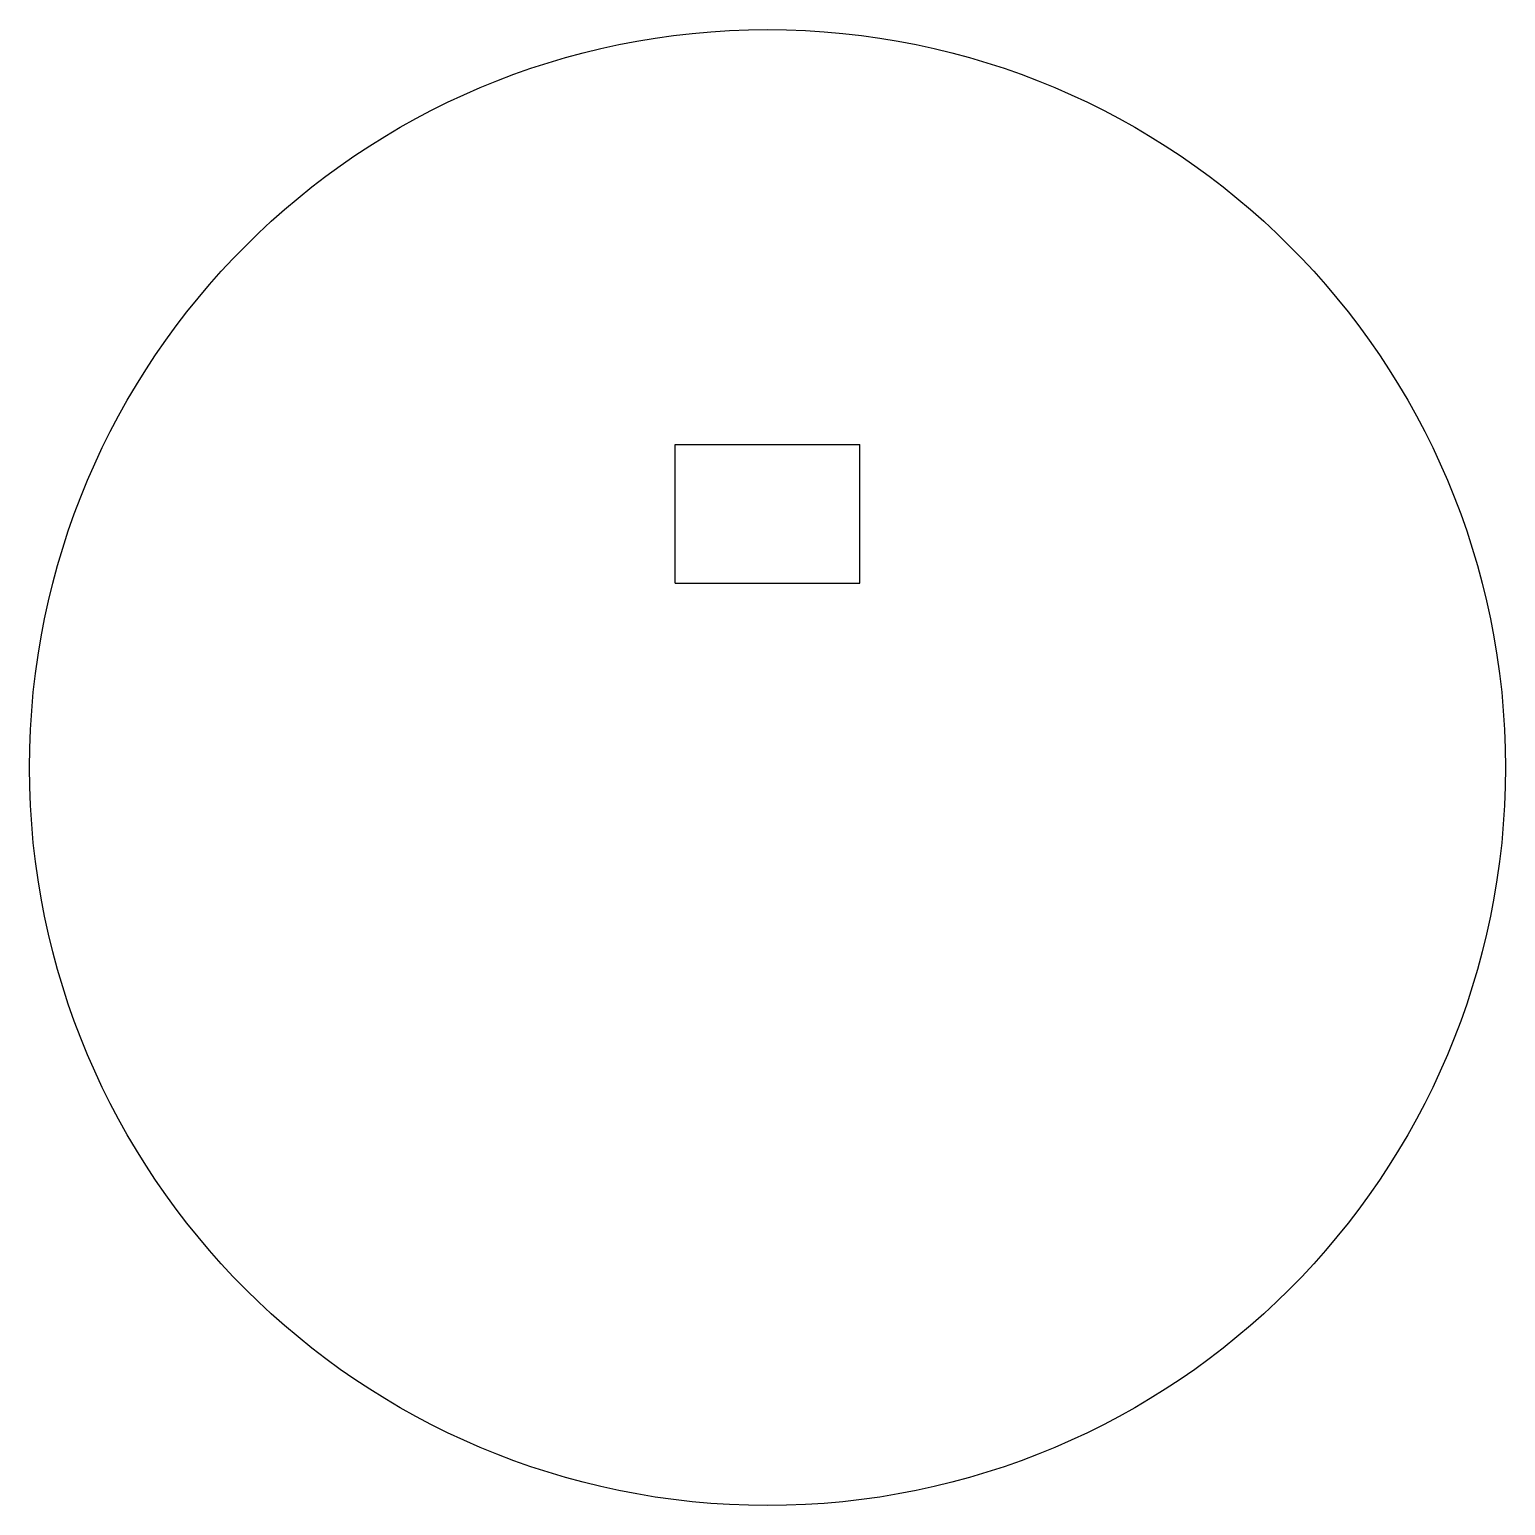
# Model space of a CAD drawing. Header units: millimetres. Extents: x -26 to 6, y -33.3 to -1.3.
import ezdxf

# ---------------------------------------------------------------- set-up
doc = ezdxf.new("R2010")
doc.units = ezdxf.units.MM

msp = doc.modelspace()

# ---------------------------------------------------------------- linework, layer by layer
for p, q in [((-12, -13.321, 11), (-12, -10.321, 11)), ((-12, -10.321, 11), (-8, -10.321, 11)), ((-8, -13.321, 11), (-8, -10.321, 11)), ((-12, -13.321, 11), (-8, -13.321, 11))]:
    msp.add_line(p, q)
msp.add_circle((-10, -17.321, 11), 16)

doc.saveas('drawing.dxf')
